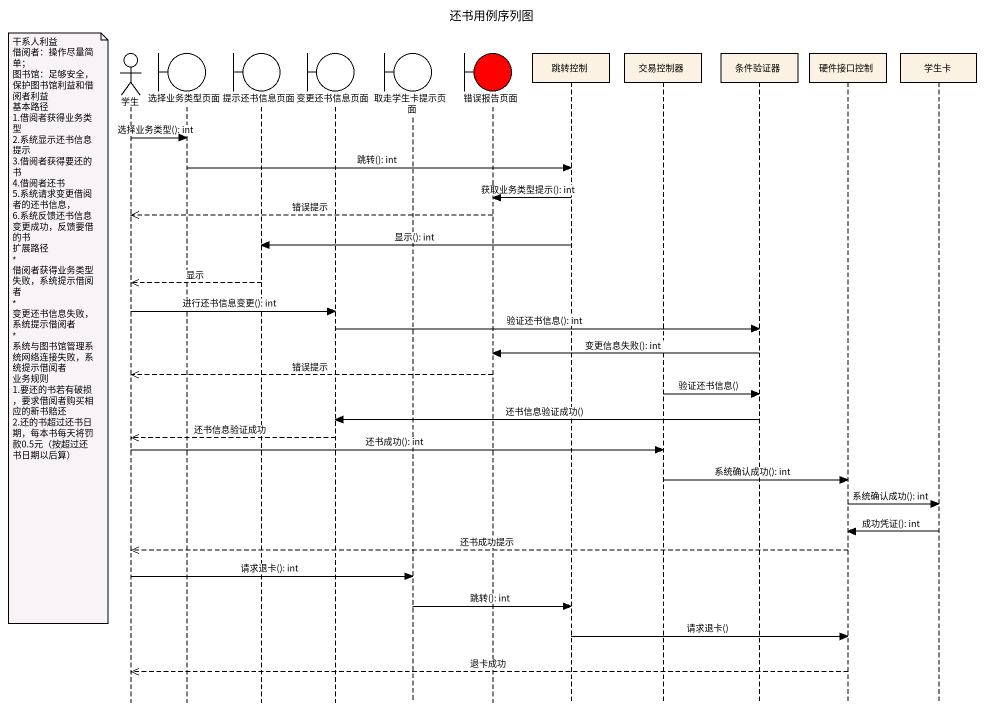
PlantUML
@startuml
title 还书用例序列图
hide footbox
actor 学生
boundary 选择业务类型页面
boundary 提示还书信息页面
boundary 变更还书信息页面
boundary 取走学生卡提示页面
boundary 错误报告页面 #FF0000
participant 跳转控制
participant 交易控制器
participant 条件验证器
participant 硬件接口控制
participant 学生卡

学生 -> 选择业务类型页面 : 选择业务类型(): int
选择业务类型页面 -> 跳转控制 : 跳转(): int
跳转控制 -> 错误报告页面 : 获取业务类型提示(): int
错误报告页面 -->> 学生 : 错误提示
跳转控制 -> 提示还书信息页面 : 显示(): int
提示还书信息页面 -->> 学生 : 显示
学生 -> 变更还书信息页面 : 进行还书信息变更(): int
note left of 学生
  干系人利益
  借阅者：操作尽量简单；
  图书馆：足够安全，保护图书馆利益和借阅者利益
  基本路径
  1.借阅者获得业务类型
  2.系统显示还书信息提示
  3.借阅者获得要还的书
  4.借阅者还书
  5.系统请求变更借阅者的还书信息，
  6.系统反馈还书信息变更成功，反馈要借的书
  扩展路径
  * 借阅者获得业务类型失败，系统提示借阅者
  * 变更还书信息失败，系统提示借阅者
  * 系统与图书馆管理系统网络连接失败，系统提示借阅者
  业务规则
  1.要还的书若有破损，要求借阅者购买相应的新书赔还
  2.还的书超过还书日期，每本书每天将罚款0.5元（按超过还书日期以后算）
end note
变更还书信息页面 -> 条件验证器 : 验证还书信息(): int
条件验证器 -> 错误报告页面 : 变更信息失败(): int
错误报告页面 -->> 学生 : 错误提示
交易控制器 -> 条件验证器 : 验证还书信息()
条件验证器 -> 变更还书信息页面 : 还书信息验证成功()
变更还书信息页面 -->> 学生 : 还书信息验证成功
学生 -> 交易控制器 : 还书成功(): int
交易控制器 -> 硬件接口控制 : 系统确认成功(): int
硬件接口控制 -> 学生卡 : 系统确认成功(): int
学生卡 -> 硬件接口控制 : 成功凭证(): int
硬件接口控制 -->> 学生 : 还书成功提示
学生 -> 取走学生卡提示页面 : 请求退卡(): int
取走学生卡提示页面 -> 跳转控制 : 跳转(): int
跳转控制 -> 硬件接口控制 : 请求退卡()
硬件接口控制 -->> 学生 : 退卡成功
@enduml
